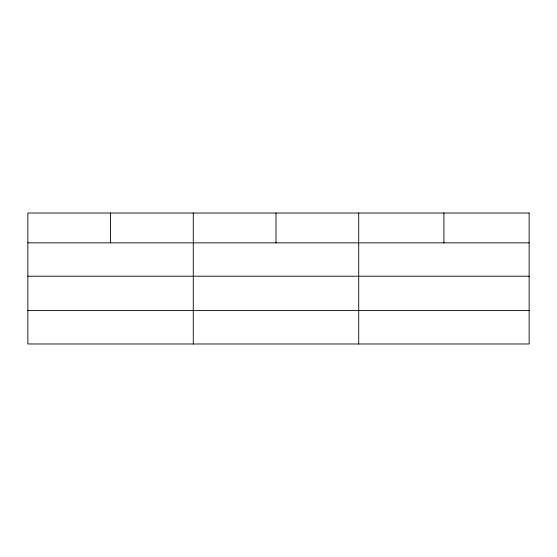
<?xml version="1.0" encoding="UTF-8"?>
<svg xmlns="http://www.w3.org/2000/svg" width="557" height="557" viewBox="0 0 557 557"><rect width="100%" height="100%" fill="white"/><g stroke="black" fill="none" stroke-linecap="round" stroke-linejoin="round"><path stroke-width="0.84" d="M27.85 242.845L529.15 242.845M27.85 276.223L529.15 276.223M27.85 310.604L529.15 310.604M443.929 213.018L443.929 242.845M358.708 213.018L358.708 343.982M275.993 213.018L275.993 242.845M193.279 213.018L193.279 343.982M110.565 213.018L110.565 242.845M529.15 213.018L27.85 213.018L27.85 343.982L529.15 343.982L529.15 213.018"/></g></svg>
